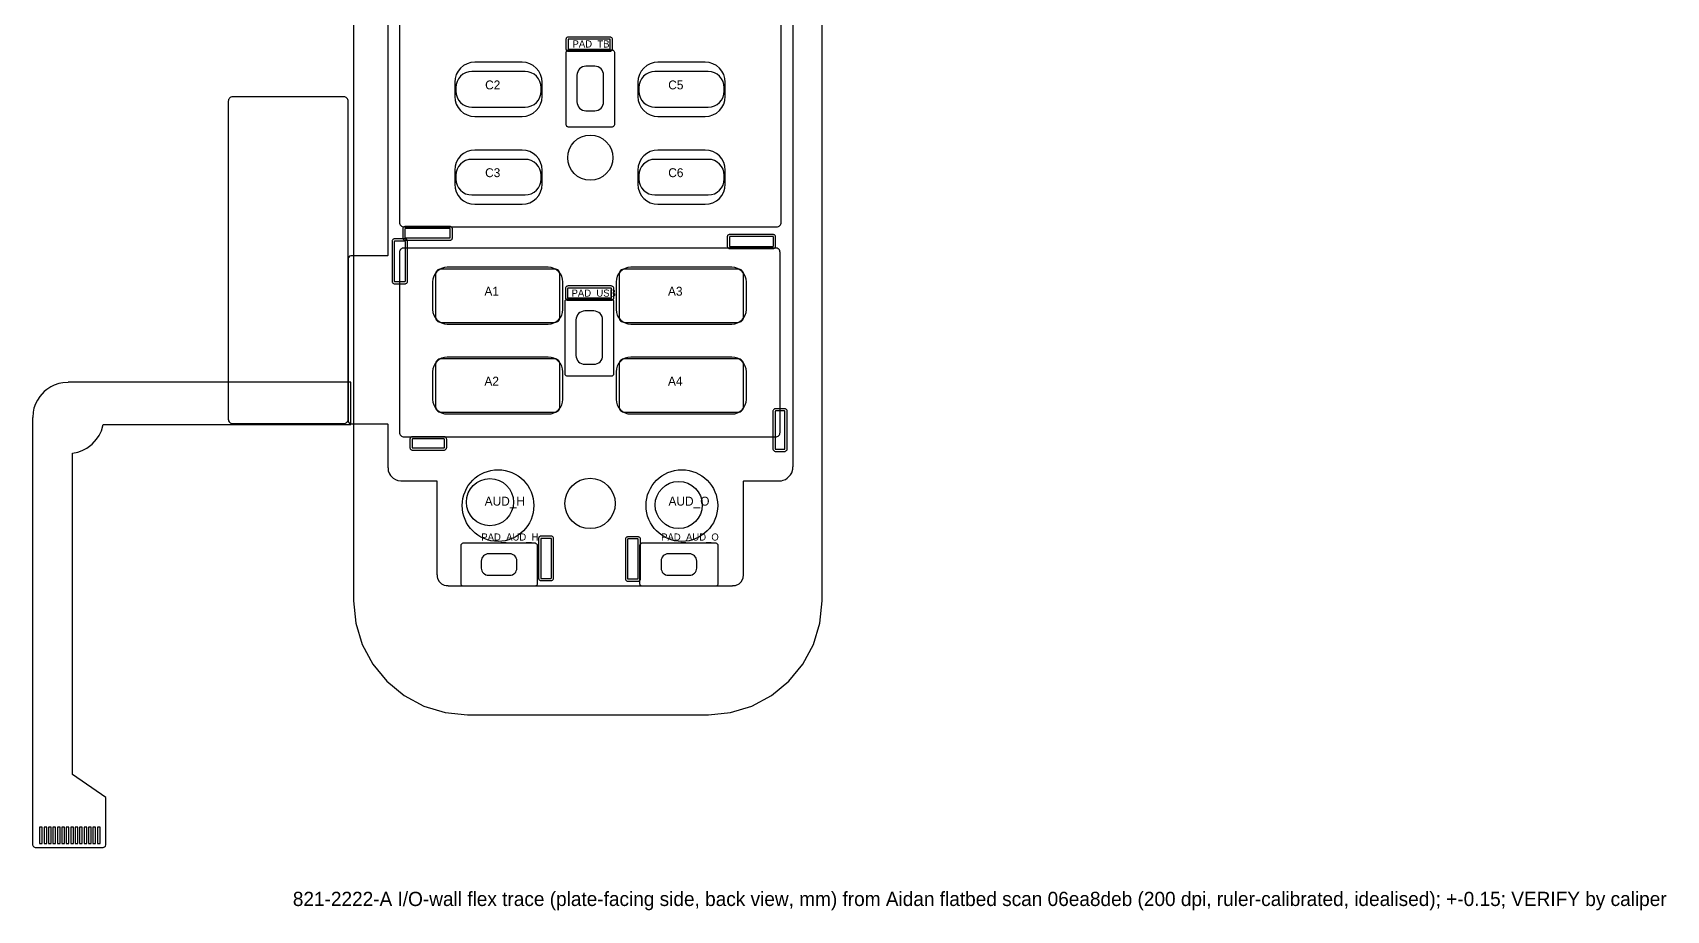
# Model space of a CAD drawing. Header units: metres. Extents: x -9 to 175, y -26 to 159.
# Drawn here: x -9.3 to 174.5, y -26.5 to 72.2 of the extents above; entities that cross this region are included whole.
import ezdxf

# ---------------------------------------------------------------- set-up
doc = ezdxf.new("R2010")
doc.units = ezdxf.units.M
for name, color, linetype in [('FLEX_CONTACTS', 40, 'Continuous'), ('FLEX_CUTOUTS', 30, 'Continuous'), ('FLEX_HOLES', 30, 'Continuous'), ('FLEX_LEDS', 2, 'Continuous'), ('FLEX_LIGHT_PADS', 5, 'Continuous'), ('FLEX_OUTLINE', 30, 'Continuous'), ('FLEX_SILVER_FRAMES', 9, 'Continuous'), ('FLEX_TAIL', 8, 'Continuous'), ('IGNORED_BLACK_TAB', 251, 'Continuous'), ('NOTES', 7, 'Continuous'), ('REF_LED_POCKETS', 1, 'Continuous'), ('REF_LIGHT_WINDOWS', 2, 'Continuous'), ('REF_PLATE_OPENINGS', 7, 'Continuous'), ('REF_PLATE_OUTLINE', 7, 'Continuous')]:
    doc.layers.add(name, color=color, linetype=linetype)

msp = doc.modelspace()

# ---------------------------------------------------------------- linework, layer by layer
at = {"layer": 'FLEX_CONTACTS'}
for points in [[(-8.49, -18.95), (-8.19, -18.95), (-8.19, -17.15), (-8.49, -17.15)], [(-7.99, -18.95), (-7.69, -18.95), (-7.69, -17.15), (-7.99, -17.15)], [(-7.49, -18.95), (-7.19, -18.95), (-7.19, -17.15), (-7.49, -17.15)], [(-6.99, -18.95), (-6.69, -18.95), (-6.69, -17.15), (-6.99, -17.15)], [(-6.49, -18.95), (-6.19, -18.95), (-6.19, -17.15), (-6.49, -17.15)], [(-5.99, -18.95), (-5.69, -18.95), (-5.69, -17.15), (-5.99, -17.15)], [(-5.49, -18.95), (-5.19, -18.95), (-5.19, -17.15), (-5.49, -17.15)], [(-4.99, -18.95), (-4.69, -18.95), (-4.69, -17.15), (-4.99, -17.15)], [(-4.49, -18.95), (-4.19, -18.95), (-4.19, -17.15), (-4.49, -17.15)], [(-3.99, -18.95), (-3.69, -18.95), (-3.69, -17.15), (-3.99, -17.15)], [(-3.49, -18.95), (-3.19, -18.95), (-3.19, -17.15), (-3.49, -17.15)], [(-2.99, -18.95), (-2.69, -18.95), (-2.69, -17.15), (-2.99, -17.15)], [(-2.49, -18.95), (-2.19, -18.95), (-2.19, -17.15), (-2.49, -17.15)], [(-1.99, -18.95), (-1.69, -18.95), (-1.69, -17.15), (-1.99, -17.15)]]:
    msp.add_lwpolyline(points, close=True, dxfattribs=at)
at = {"layer": 'FLEX_CUTOUTS'}
for points in [[(48.05, 66.64), (48, 67.08), (47.87, 67.5), (47.67, 67.89), (47.39, 68.23), (47.05, 68.51), (46.66, 68.72), (46.23, 68.85), (45.8, 68.89), (40.47, 68.89), (40.03, 68.85), (39.6, 68.72), (39.21, 68.51), (38.87, 68.23), (38.59, 67.89), (38.39, 67.5), (38.26, 67.08), (38.22, 66.64), (38.22, 65.04), (38.26, 64.6), (38.39, 64.18), (38.59, 63.79), (38.87, 63.45), (39.21, 63.17), (39.6, 62.96), (40.03, 62.83), (40.47, 62.79), (45.8, 62.79), (46.23, 62.83), (46.66, 62.96), (47.05, 63.17), (47.39, 63.45), (47.67, 63.79), (47.87, 64.18), (48, 64.6), (48.05, 65.04)], [(68.64, 66.64), (68.6, 67.08), (68.47, 67.5), (68.27, 67.89), (67.99, 68.23), (67.65, 68.51), (67.26, 68.72), (66.83, 68.85), (66.39, 68.89), (61.06, 68.89), (60.63, 68.85), (60.2, 68.72), (59.81, 68.51), (59.47, 68.23), (59.19, 67.89), (58.99, 67.5), (58.86, 67.08), (58.81, 66.64), (58.81, 65.04), (58.86, 64.6), (58.99, 64.18), (59.19, 63.79), (59.47, 63.45), (59.81, 63.17), (60.2, 62.96), (60.63, 62.83), (61.06, 62.79), (66.39, 62.79), (66.83, 62.83), (67.26, 62.96), (67.65, 63.17), (67.99, 63.45), (68.27, 63.79), (68.47, 64.18), (68.6, 64.6), (68.64, 65.04)], [(48.05, 56.77), (48, 57.21), (47.87, 57.63), (47.67, 58.02), (47.39, 58.36), (47.05, 58.64), (46.66, 58.85), (46.23, 58.98), (45.8, 59.02), (40.47, 59.02), (40.03, 58.98), (39.6, 58.85), (39.21, 58.64), (38.87, 58.36), (38.59, 58.02), (38.39, 57.63), (38.26, 57.21), (38.22, 56.77), (38.22, 55.17), (38.26, 54.73), (38.39, 54.31), (38.59, 53.92), (38.87, 53.58), (39.21, 53.3), (39.6, 53.09), (40.03, 52.97), (40.47, 52.92), (45.8, 52.92), (46.23, 52.97), (46.66, 53.09), (47.05, 53.3), (47.39, 53.58), (47.67, 53.92), (47.87, 54.31), (48, 54.73), (48.05, 55.17)], [(68.64, 56.77), (68.6, 57.21), (68.47, 57.63), (68.27, 58.02), (67.99, 58.36), (67.65, 58.64), (67.26, 58.85), (66.83, 58.98), (66.39, 59.02), (61.06, 59.02), (60.63, 58.98), (60.2, 58.85), (59.81, 58.64), (59.47, 58.36), (59.19, 58.02), (58.99, 57.63), (58.86, 57.21), (58.81, 56.77), (58.81, 55.17), (58.86, 54.73), (58.99, 54.31), (59.19, 53.92), (59.47, 53.58), (59.81, 53.3), (60.2, 53.09), (60.63, 52.97), (61.06, 52.92), (66.39, 52.92), (66.83, 52.97), (67.26, 53.09), (67.65, 53.3), (67.99, 53.58), (68.27, 53.92), (68.47, 54.31), (68.6, 54.73), (68.64, 55.17)], [(50.38, 44.19), (50.35, 44.51), (50.26, 44.82), (50.11, 45.1), (49.9, 45.35), (49.66, 45.56), (49.37, 45.71), (49.06, 45.8), (48.74, 45.83), (37.37, 45.83), (37.05, 45.8), (36.74, 45.71), (36.45, 45.56), (36.21, 45.35), (36, 45.1), (35.85, 44.82), (35.76, 44.51), (35.72, 44.19), (35.72, 41.08), (35.76, 40.76), (35.85, 40.46), (36, 40.17), (36.21, 39.92), (36.45, 39.72), (36.74, 39.57), (37.05, 39.47), (37.37, 39.44), (48.74, 39.44), (49.06, 39.47), (49.37, 39.57), (49.66, 39.72), (49.9, 39.92), (50.11, 40.17), (50.26, 40.46), (50.35, 40.76), (50.38, 41.08)], [(71.03, 44.19), (71, 44.51), (70.9, 44.82), (70.75, 45.1), (70.55, 45.35), (70.3, 45.56), (70.01, 45.71), (69.71, 45.8), (69.39, 45.83), (58.01, 45.83), (57.69, 45.8), (57.38, 45.71), (57.1, 45.56), (56.85, 45.35), (56.64, 45.1), (56.49, 44.82), (56.4, 44.51), (56.37, 44.19), (56.37, 41.08), (56.4, 40.76), (56.49, 40.46), (56.64, 40.17), (56.85, 39.92), (57.1, 39.72), (57.38, 39.57), (57.69, 39.47), (58.01, 39.44), (69.39, 39.44), (69.71, 39.47), (70.01, 39.57), (70.3, 39.72), (70.55, 39.92), (70.75, 40.17), (70.9, 40.46), (71, 40.76), (71.03, 41.08)], [(50.38, 34.09), (50.35, 34.41), (50.26, 34.72), (50.11, 35), (49.9, 35.25), (49.66, 35.45), (49.37, 35.61), (49.06, 35.7), (48.74, 35.73), (37.37, 35.73), (37.05, 35.7), (36.74, 35.61), (36.45, 35.45), (36.21, 35.25), (36, 35), (35.85, 34.72), (35.76, 34.41), (35.72, 34.09), (35.72, 30.98), (35.76, 30.66), (35.85, 30.35), (36, 30.07), (36.21, 29.82), (36.45, 29.62), (36.74, 29.46), (37.05, 29.37), (37.37, 29.34), (48.74, 29.34), (49.06, 29.37), (49.37, 29.46), (49.66, 29.62), (49.9, 29.82), (50.11, 30.07), (50.26, 30.35), (50.35, 30.66), (50.38, 30.98)], [(71.03, 34.09), (71, 34.41), (70.9, 34.72), (70.75, 35), (70.55, 35.25), (70.3, 35.45), (70.01, 35.61), (69.71, 35.7), (69.39, 35.73), (58.01, 35.73), (57.69, 35.7), (57.38, 35.61), (57.1, 35.45), (56.85, 35.25), (56.64, 35), (56.49, 34.72), (56.4, 34.41), (56.37, 34.09), (56.37, 30.98), (56.4, 30.66), (56.49, 30.35), (56.64, 30.07), (56.85, 29.82), (57.1, 29.62), (57.38, 29.46), (57.69, 29.37), (58.01, 29.34), (69.39, 29.34), (69.71, 29.37), (70.01, 29.46), (70.3, 29.62), (70.55, 29.82), (70.75, 30.07), (70.9, 30.35), (71, 30.66), (71.03, 30.98)]]:
    msp.add_lwpolyline(points, close=True, dxfattribs=at)
for centre in [(43.08, 19.03), (63.76, 19.03)]:
    msp.add_circle(centre, 4.03, dxfattribs=at)
at = {"layer": 'FLEX_HOLES'}
for centre, radius in [((53.46, 58.16), 2.54), ((53.44, 19.27), 2.83)]:
    msp.add_circle(centre, radius, dxfattribs=at)
at = {"layer": 'FLEX_LEDS'}
for points in [[(55.71, 71.43), (55.71, 71.44), (55.7, 71.45), (55.7, 71.45), (55.69, 71.46), (55.69, 71.47), (55.68, 71.47), (55.67, 71.48), (55.66, 71.48), (51.01, 71.48), (51, 71.48), (50.99, 71.47), (50.98, 71.47), (50.97, 71.46), (50.97, 71.45), (50.96, 71.45), (50.96, 71.44), (50.96, 71.43), (50.96, 70.43), (50.96, 70.42), (50.96, 70.41), (50.97, 70.4), (50.97, 70.39), (50.98, 70.38), (50.99, 70.38), (51, 70.38), (51.01, 70.38), (55.66, 70.38), (55.67, 70.38), (55.68, 70.38), (55.69, 70.38), (55.69, 70.39), (55.7, 70.4), (55.7, 70.41), (55.71, 70.42), (55.71, 70.43)], [(37.71, 50.13), (37.71, 50.14), (37.7, 50.15), (37.7, 50.15), (37.69, 50.16), (37.69, 50.17), (37.68, 50.17), (37.67, 50.18), (37.66, 50.18), (32.66, 50.18), (32.65, 50.18), (32.64, 50.17), (32.63, 50.17), (32.62, 50.16), (32.62, 50.15), (32.61, 50.15), (32.61, 50.14), (32.61, 50.13), (32.61, 49.18), (32.61, 49.17), (32.61, 49.16), (32.62, 49.15), (32.62, 49.14), (32.63, 49.13), (32.64, 49.13), (32.65, 49.13), (32.66, 49.13), (37.66, 49.13), (37.67, 49.13), (37.68, 49.13), (37.69, 49.13), (37.69, 49.14), (37.7, 49.15), (37.7, 49.16), (37.71, 49.17), (37.71, 49.18)], [(32.66, 48.73), (32.66, 48.74), (32.65, 48.75), (32.65, 48.75), (32.64, 48.76), (32.64, 48.77), (32.63, 48.77), (32.62, 48.78), (32.61, 48.78), (31.46, 48.78), (31.45, 48.78), (31.44, 48.77), (31.43, 48.77), (31.42, 48.76), (31.42, 48.75), (31.41, 48.75), (31.41, 48.74), (31.41, 48.73), (31.41, 44.28), (31.41, 44.27), (31.41, 44.26), (31.42, 44.25), (31.42, 44.24), (31.43, 44.23), (31.44, 44.23), (31.45, 44.23), (31.46, 44.23), (32.61, 44.23), (32.62, 44.23), (32.63, 44.23), (32.64, 44.23), (32.64, 44.24), (32.65, 44.25), (32.65, 44.26), (32.66, 44.27), (32.66, 44.28)], [(74.06, 49.23), (74.06, 49.24), (74.05, 49.25), (74.05, 49.25), (74.04, 49.26), (74.04, 49.27), (74.03, 49.27), (74.02, 49.28), (74.01, 49.28), (69.16, 49.28), (69.15, 49.28), (69.14, 49.27), (69.13, 49.27), (69.12, 49.26), (69.12, 49.25), (69.11, 49.25), (69.11, 49.24), (69.11, 49.23), (69.11, 48.23), (69.11, 48.22), (69.11, 48.21), (69.12, 48.2), (69.12, 48.19), (69.13, 48.18), (69.14, 48.18), (69.15, 48.18), (69.16, 48.18), (74.01, 48.18), (74.02, 48.18), (74.03, 48.18), (74.04, 48.18), (74.04, 48.19), (74.05, 48.2), (74.05, 48.21), (74.06, 48.22), (74.06, 48.23)], [(55.86, 43.43), (55.86, 43.44), (55.85, 43.45), (55.85, 43.45), (55.84, 43.46), (55.84, 43.47), (55.83, 43.47), (55.82, 43.48), (55.81, 43.48), (50.96, 43.48), (50.95, 43.48), (50.94, 43.47), (50.93, 43.47), (50.92, 43.46), (50.92, 43.45), (50.91, 43.45), (50.91, 43.44), (50.91, 43.43), (50.91, 42.43), (50.91, 42.42), (50.91, 42.41), (50.92, 42.4), (50.92, 42.39), (50.93, 42.38), (50.94, 42.38), (50.95, 42.38), (50.96, 42.38), (55.81, 42.38), (55.82, 42.38), (55.83, 42.38), (55.84, 42.38), (55.84, 42.39), (55.85, 42.4), (55.85, 42.41), (55.86, 42.42), (55.86, 42.43)], [(75.36, 29.63), (75.36, 29.64), (75.35, 29.65), (75.35, 29.65), (75.34, 29.66), (75.34, 29.67), (75.33, 29.67), (75.32, 29.68), (75.31, 29.68), (74.31, 29.68), (74.3, 29.68), (74.29, 29.67), (74.28, 29.67), (74.27, 29.66), (74.27, 29.65), (74.26, 29.65), (74.26, 29.64), (74.26, 29.63), (74.26, 25.43), (74.26, 25.42), (74.26, 25.41), (74.27, 25.4), (74.27, 25.39), (74.28, 25.38), (74.29, 25.38), (74.3, 25.38), (74.31, 25.38), (75.31, 25.38), (75.32, 25.38), (75.33, 25.38), (75.34, 25.38), (75.34, 25.39), (75.35, 25.4), (75.35, 25.41), (75.36, 25.42), (75.36, 25.43)], [(37.06, 26.48), (37.06, 26.49), (37.05, 26.5), (37.05, 26.5), (37.04, 26.51), (37.04, 26.52), (37.03, 26.52), (37.02, 26.53), (37.01, 26.53), (33.46, 26.53), (33.45, 26.53), (33.44, 26.52), (33.43, 26.52), (33.42, 26.51), (33.42, 26.5), (33.41, 26.5), (33.41, 26.49), (33.41, 26.48), (33.41, 25.58), (33.41, 25.57), (33.41, 25.56), (33.42, 25.55), (33.42, 25.54), (33.43, 25.53), (33.44, 25.53), (33.45, 25.53), (33.46, 25.53), (37.01, 25.53), (37.02, 25.53), (37.03, 25.53), (37.04, 25.53), (37.04, 25.54), (37.05, 25.55), (37.05, 25.56), (37.06, 25.57), (37.06, 25.58)], [(49.08, 15.3), (49.08, 15.31), (49.08, 15.32), (49.07, 15.33), (49.07, 15.34), (49.06, 15.34), (49.05, 15.35), (49.04, 15.35), (49.03, 15.35), (47.93, 15.35), (47.92, 15.35), (47.91, 15.35), (47.91, 15.34), (47.9, 15.34), (47.89, 15.33), (47.89, 15.32), (47.88, 15.31), (47.88, 15.3), (47.88, 10.9), (47.88, 10.89), (47.89, 10.88), (47.89, 10.87), (47.9, 10.87), (47.91, 10.86), (47.91, 10.85), (47.92, 10.85), (47.93, 10.85), (49.03, 10.85), (49.04, 10.85), (49.05, 10.85), (49.06, 10.86), (49.07, 10.87), (49.07, 10.87), (49.08, 10.88), (49.08, 10.89), (49.08, 10.9)], [(58.86, 15.23), (58.86, 15.24), (58.85, 15.25), (58.85, 15.25), (58.84, 15.26), (58.84, 15.27), (58.83, 15.27), (58.82, 15.28), (58.81, 15.28), (57.71, 15.28), (57.7, 15.28), (57.69, 15.27), (57.68, 15.27), (57.67, 15.26), (57.67, 15.25), (57.66, 15.25), (57.66, 15.24), (57.66, 15.23), (57.66, 10.83), (57.66, 10.82), (57.66, 10.81), (57.67, 10.8), (57.67, 10.79), (57.68, 10.78), (57.69, 10.78), (57.7, 10.78), (57.71, 10.78), (58.81, 10.78), (58.82, 10.78), (58.83, 10.78), (58.84, 10.78), (58.84, 10.79), (58.85, 10.8), (58.85, 10.81), (58.86, 10.82), (58.86, 10.83)]]:
    msp.add_lwpolyline(points, close=True, dxfattribs=at)
at = {"layer": 'FLEX_LIGHT_PADS'}
for points in [[(56.21, 69.95), (56.21, 70), (56.19, 70.06), (56.16, 70.11), (56.12, 70.16), (56.08, 70.2), (56.03, 70.22), (55.97, 70.24), (55.91, 70.25), (51.01, 70.25), (50.95, 70.24), (50.9, 70.22), (50.84, 70.2), (50.8, 70.16), (50.76, 70.11), (50.73, 70.06), (50.72, 70), (50.71, 69.95), (50.71, 61.94), (50.72, 61.88), (50.73, 61.82), (50.76, 61.77), (50.8, 61.72), (50.84, 61.69), (50.9, 61.66), (50.95, 61.64), (51.01, 61.64), (55.91, 61.64), (55.97, 61.64), (56.03, 61.66), (56.08, 61.69), (56.12, 61.72), (56.16, 61.77), (56.19, 61.82), (56.21, 61.88), (56.21, 61.94)], [(56.12, 41.94), (56.12, 41.99), (56.1, 42.05), (56.07, 42.1), (56.04, 42.15), (55.99, 42.18), (55.94, 42.21), (55.88, 42.23), (55.83, 42.23), (50.88, 42.23), (50.83, 42.23), (50.77, 42.21), (50.72, 42.18), (50.67, 42.15), (50.64, 42.1), (50.61, 42.05), (50.59, 41.99), (50.58, 41.94), (50.58, 33.91), (50.59, 33.85), (50.61, 33.79), (50.64, 33.74), (50.67, 33.69), (50.72, 33.66), (50.77, 33.63), (50.83, 33.61), (50.88, 33.61), (55.83, 33.61), (55.88, 33.61), (55.94, 33.63), (55.99, 33.66), (56.04, 33.69), (56.07, 33.74), (56.1, 33.79), (56.12, 33.85), (56.12, 33.91)], [(47.53, 14.5), (47.52, 14.56), (47.51, 14.62), (47.48, 14.67), (47.44, 14.71), (47.39, 14.75), (47.34, 14.78), (47.29, 14.8), (47.23, 14.8), (39.18, 14.8), (39.12, 14.8), (39.06, 14.78), (39.01, 14.75), (38.97, 14.71), (38.93, 14.67), (38.9, 14.62), (38.88, 14.56), (38.88, 14.5), (38.88, 10.3), (38.88, 10.24), (38.9, 10.19), (38.93, 10.13), (38.97, 10.09), (39.01, 10.05), (39.06, 10.02), (39.12, 10.01), (39.18, 10), (47.23, 10), (47.29, 10.01), (47.34, 10.02), (47.39, 10.05), (47.44, 10.09), (47.48, 10.13), (47.51, 10.19), (47.52, 10.24), (47.53, 10.3)], [(67.86, 14.5), (67.86, 14.56), (67.84, 14.62), (67.81, 14.67), (67.78, 14.71), (67.73, 14.75), (67.68, 14.78), (67.62, 14.8), (67.56, 14.8), (59.29, 14.8), (59.23, 14.8), (59.18, 14.78), (59.13, 14.75), (59.08, 14.71), (59.04, 14.67), (59.02, 14.62), (59, 14.56), (58.99, 14.5), (58.99, 10.3), (59, 10.24), (59.02, 10.19), (59.04, 10.13), (59.08, 10.09), (59.13, 10.05), (59.18, 10.02), (59.23, 10.01), (59.29, 10), (67.56, 10), (67.62, 10.01), (67.68, 10.02), (67.73, 10.05), (67.78, 10.09), (67.81, 10.13), (67.84, 10.19), (67.86, 10.24), (67.86, 10.3)]]:
    msp.add_lwpolyline(points, close=True, dxfattribs=at)
at = {"layer": 'FLEX_OUTLINE'}
msp.add_lwpolyline([(30.68, 99.95), (30.68, 47.15), (30.66, 47.13), (26.53, 47.13), (26.38, 47.08), (26.28, 46.98), (26.23, 46.83), (26.23, 28.53), (26.26, 28.43), (26.38, 28.28), (26.53, 28.23), (30.66, 28.23), (30.68, 28.2), (30.68, 23.3), (30.71, 23.28), (30.73, 22.93), (30.86, 22.6), (30.98, 22.4), (31.28, 22.1), (31.53, 21.95), (31.81, 21.85), (32.16, 21.83), (32.18, 21.8), (36.18, 21.8), (36.21, 21.78), (36.21, 11.25), (36.23, 11.23), (36.23, 11.03), (36.28, 10.83), (36.46, 10.5), (36.71, 10.25), (37.03, 10.08), (37.23, 10.03), (37.43, 10.03), (37.46, 10), (69.46, 10), (69.48, 10.03), (69.81, 10.05), (70.21, 10.25), (70.46, 10.5), (70.66, 10.9), (70.68, 11.23), (70.71, 11.25), (70.71, 21.78), (70.73, 21.8), (74.68, 21.8), (74.71, 21.83), (74.96, 21.83), (75.16, 21.88), (75.41, 21.98), (75.61, 22.1), (75.98, 22.48), (76.13, 22.73), (76.26, 23.13), (76.26, 23.38), (76.28, 23.4), (76.28, 114.7)], dxfattribs=at)
at = {"layer": 'FLEX_SILVER_FRAMES'}
msp.add_lwpolyline([(31.98, 80.35), (31.98, 50.87), (31.99, 50.78), (32.02, 50.68), (32.07, 50.6), (32.13, 50.52), (32.21, 50.46), (32.29, 50.41), (32.39, 50.38), (32.48, 50.37), (74.43, 50.37), (74.53, 50.38), (74.63, 50.41), (74.71, 50.46), (74.79, 50.52), (74.85, 50.6), (74.9, 50.68), (74.92, 50.78), (74.93, 50.87), (74.93, 80.35)], dxfattribs=at)
msp.add_lwpolyline([(74.81, 47.5), (74.8, 47.6), (74.77, 47.7), (74.73, 47.78), (74.67, 47.86), (74.59, 47.92), (74.5, 47.97), (74.41, 47.99), (74.31, 48), (32.5, 48), (32.41, 47.99), (32.31, 47.97), (32.23, 47.92), (32.15, 47.86), (32.09, 47.78), (32.04, 47.7), (32.01, 47.6), (32, 47.5), (32, 27.25), (32.01, 27.16), (32.04, 27.06), (32.09, 26.98), (32.15, 26.9), (32.23, 26.84), (32.31, 26.79), (32.41, 26.76), (32.5, 26.75), (74.31, 26.75), (74.41, 26.76), (74.5, 26.79), (74.59, 26.84), (74.67, 26.9), (74.73, 26.98), (74.77, 27.06), (74.8, 27.16), (74.81, 27.25)], close=True, dxfattribs=at)
at = {"layer": 'FLEX_TAIL'}
msp.add_lwpolyline([(-5.27, 32.9), (-5.29, 32.88), (-5.89, 32.85), (-6.34, 32.75), (-6.84, 32.58), (-7.24, 32.38), (-7.67, 32.1), (-7.97, 31.85), (-8.47, 31.3), (-8.74, 30.88), (-8.94, 30.48), (-9.12, 29.98), (-9.22, 29.53), (-9.24, 28.93), (-9.27, 28.9), (-9.27, -19.1), (-9.22, -19.25), (-9.12, -19.35), (-8.97, -19.4), (-1.32, -19.4), (-1.17, -19.35), (-1.07, -19.25), (-1.02, -19.1), (-1.02, -13.8), (-4.77, -11.2), (-4.77, 24.93), (-4.19, 25.05), (-3.69, 25.23), (-3.17, 25.5), (-2.57, 25.95), (-2.07, 26.5), (-1.79, 26.93), (-1.54, 27.45), (-1.34, 28.15), (26.53, 28.15), (26.53, 32.9)], close=True, dxfattribs=at)
at = {"layer": 'IGNORED_BLACK_TAB'}
msp.add_lwpolyline([(26.24, 64.5), (26.23, 64.6), (26.2, 64.69), (26.15, 64.78), (26.09, 64.85), (26.01, 64.92), (25.93, 64.96), (25.83, 64.99), (25.74, 65), (13.24, 65), (13.14, 64.99), (13.04, 64.96), (12.96, 64.92), (12.88, 64.85), (12.82, 64.78), (12.77, 64.69), (12.75, 64.6), (12.74, 64.5), (12.74, 28.75), (12.75, 28.65), (12.77, 28.56), (12.82, 28.47), (12.88, 28.4), (12.96, 28.33), (13.04, 28.29), (13.14, 28.26), (13.24, 28.25), (25.74, 28.25), (25.83, 28.26), (25.93, 28.29), (26.01, 28.33), (26.09, 28.4), (26.15, 28.47), (26.2, 28.56), (26.23, 28.65), (26.24, 28.75)], close=True, dxfattribs=at)
at = {"layer": 'REF_LED_POCKETS'}
for points in [[(55.96, 71.43), (55.95, 71.48), (55.94, 71.54), (55.91, 71.59), (55.87, 71.64), (55.82, 71.68), (55.77, 71.7), (55.72, 71.72), (55.66, 71.73), (51.01, 71.73), (50.95, 71.72), (50.89, 71.7), (50.84, 71.68), (50.8, 71.64), (50.76, 71.59), (50.73, 71.54), (50.71, 71.48), (50.71, 71.43), (50.71, 70.43), (50.71, 70.37), (50.73, 70.31), (50.76, 70.26), (50.8, 70.21), (50.84, 70.18), (50.89, 70.15), (50.95, 70.13), (51.01, 70.13), (55.66, 70.13), (55.72, 70.13), (55.77, 70.15), (55.82, 70.18), (55.87, 70.21), (55.91, 70.26), (55.94, 70.31), (55.95, 70.37), (55.96, 70.43)], [(37.96, 50.13), (37.95, 50.18), (37.94, 50.24), (37.91, 50.29), (37.87, 50.34), (37.82, 50.38), (37.77, 50.4), (37.72, 50.42), (37.66, 50.43), (32.66, 50.43), (32.6, 50.42), (32.54, 50.4), (32.49, 50.38), (32.45, 50.34), (32.41, 50.29), (32.38, 50.24), (32.36, 50.18), (32.36, 50.13), (32.36, 49.18), (32.36, 49.12), (32.38, 49.06), (32.41, 49.01), (32.45, 48.96), (32.49, 48.93), (32.54, 48.9), (32.6, 48.88), (32.66, 48.88), (37.66, 48.88), (37.72, 48.88), (37.77, 48.9), (37.82, 48.93), (37.87, 48.96), (37.91, 49.01), (37.94, 49.06), (37.95, 49.12), (37.96, 49.18)], [(32.91, 48.73), (32.9, 48.78), (32.89, 48.84), (32.86, 48.89), (32.82, 48.94), (32.77, 48.98), (32.72, 49), (32.67, 49.02), (32.61, 49.03), (31.46, 49.03), (31.4, 49.02), (31.34, 49), (31.29, 48.98), (31.25, 48.94), (31.21, 48.89), (31.18, 48.84), (31.16, 48.78), (31.16, 48.73), (31.16, 44.28), (31.16, 44.22), (31.18, 44.16), (31.21, 44.11), (31.25, 44.06), (31.29, 44.03), (31.34, 44), (31.4, 43.98), (31.46, 43.98), (32.61, 43.98), (32.67, 43.98), (32.72, 44), (32.77, 44.03), (32.82, 44.06), (32.86, 44.11), (32.89, 44.16), (32.9, 44.22), (32.91, 44.28)], [(74.31, 49.23), (74.3, 49.28), (74.29, 49.34), (74.26, 49.39), (74.22, 49.44), (74.17, 49.48), (74.12, 49.5), (74.07, 49.52), (74.01, 49.53), (69.16, 49.53), (69.1, 49.52), (69.04, 49.5), (68.99, 49.48), (68.95, 49.44), (68.91, 49.39), (68.88, 49.34), (68.86, 49.28), (68.86, 49.23), (68.86, 48.23), (68.86, 48.17), (68.88, 48.11), (68.91, 48.06), (68.95, 48.01), (68.99, 47.98), (69.04, 47.95), (69.1, 47.93), (69.16, 47.93), (74.01, 47.93), (74.07, 47.93), (74.12, 47.95), (74.17, 47.98), (74.22, 48.01), (74.26, 48.06), (74.29, 48.11), (74.3, 48.17), (74.31, 48.23)], [(56.11, 43.43), (56.1, 43.48), (56.09, 43.54), (56.06, 43.59), (56.02, 43.64), (55.97, 43.68), (55.92, 43.7), (55.87, 43.72), (55.81, 43.73), (50.96, 43.73), (50.9, 43.72), (50.84, 43.7), (50.79, 43.68), (50.75, 43.64), (50.71, 43.59), (50.68, 43.54), (50.66, 43.48), (50.66, 43.43), (50.66, 42.43), (50.66, 42.37), (50.68, 42.31), (50.71, 42.26), (50.75, 42.21), (50.79, 42.18), (50.84, 42.15), (50.9, 42.13), (50.96, 42.13), (55.81, 42.13), (55.87, 42.13), (55.92, 42.15), (55.97, 42.18), (56.02, 42.21), (56.06, 42.26), (56.09, 42.31), (56.1, 42.37), (56.11, 42.43)], [(75.61, 29.63), (75.6, 29.68), (75.59, 29.74), (75.56, 29.79), (75.52, 29.84), (75.47, 29.88), (75.42, 29.9), (75.37, 29.92), (75.31, 29.93), (74.31, 29.93), (74.25, 29.92), (74.19, 29.9), (74.14, 29.88), (74.1, 29.84), (74.06, 29.79), (74.03, 29.74), (74.01, 29.68), (74.01, 29.63), (74.01, 25.43), (74.01, 25.37), (74.03, 25.31), (74.06, 25.26), (74.1, 25.21), (74.14, 25.18), (74.19, 25.15), (74.25, 25.13), (74.31, 25.13), (75.31, 25.13), (75.37, 25.13), (75.42, 25.15), (75.47, 25.18), (75.52, 25.21), (75.56, 25.26), (75.59, 25.31), (75.6, 25.37), (75.61, 25.43)], [(37.31, 26.48), (37.3, 26.53), (37.29, 26.59), (37.26, 26.64), (37.22, 26.69), (37.17, 26.73), (37.12, 26.75), (37.07, 26.77), (37.01, 26.78), (33.46, 26.78), (33.4, 26.77), (33.34, 26.75), (33.29, 26.73), (33.25, 26.69), (33.21, 26.64), (33.18, 26.59), (33.16, 26.53), (33.16, 26.48), (33.16, 25.58), (33.16, 25.52), (33.18, 25.46), (33.21, 25.41), (33.25, 25.36), (33.29, 25.33), (33.34, 25.3), (33.4, 25.28), (33.46, 25.28), (37.01, 25.28), (37.07, 25.28), (37.12, 25.3), (37.17, 25.33), (37.22, 25.36), (37.26, 25.41), (37.29, 25.46), (37.3, 25.52), (37.31, 25.58)], [(49.33, 15.3), (49.33, 15.36), (49.31, 15.42), (49.28, 15.47), (49.25, 15.51), (49.2, 15.55), (49.15, 15.58), (49.09, 15.6), (49.03, 15.6), (47.93, 15.6), (47.87, 15.6), (47.82, 15.58), (47.77, 15.55), (47.72, 15.51), (47.68, 15.47), (47.66, 15.42), (47.64, 15.36), (47.63, 15.3), (47.63, 10.9), (47.64, 10.84), (47.66, 10.79), (47.68, 10.73), (47.72, 10.69), (47.77, 10.65), (47.82, 10.62), (47.87, 10.61), (47.93, 10.6), (49.03, 10.6), (49.09, 10.61), (49.15, 10.62), (49.2, 10.65), (49.25, 10.69), (49.28, 10.73), (49.31, 10.79), (49.33, 10.84), (49.33, 10.9)], [(59.11, 15.23), (59.1, 15.28), (59.09, 15.34), (59.06, 15.39), (59.02, 15.44), (58.97, 15.48), (58.92, 15.5), (58.87, 15.52), (58.81, 15.53), (57.71, 15.53), (57.65, 15.52), (57.59, 15.5), (57.54, 15.48), (57.5, 15.44), (57.46, 15.39), (57.43, 15.34), (57.41, 15.28), (57.41, 15.23), (57.41, 10.83), (57.41, 10.77), (57.43, 10.71), (57.46, 10.66), (57.5, 10.61), (57.54, 10.58), (57.59, 10.55), (57.65, 10.53), (57.71, 10.53), (58.81, 10.53), (58.87, 10.53), (58.92, 10.55), (58.97, 10.58), (59.02, 10.61), (59.06, 10.66), (59.09, 10.71), (59.1, 10.77), (59.11, 10.83)]]:
    msp.add_lwpolyline(points, close=True, dxfattribs=at)
at = {"layer": 'REF_LIGHT_WINDOWS'}
for points in [[(54.96, 67.44), (54.94, 67.64), (54.88, 67.82), (54.79, 68), (54.67, 68.15), (54.52, 68.27), (54.34, 68.36), (54.16, 68.42), (53.96, 68.44), (52.96, 68.44), (52.77, 68.42), (52.58, 68.36), (52.41, 68.27), (52.25, 68.15), (52.13, 68), (52.04, 67.82), (51.98, 67.64), (51.96, 67.44), (51.96, 64.44), (51.98, 64.25), (52.04, 64.06), (52.13, 63.89), (52.25, 63.73), (52.41, 63.61), (52.58, 63.52), (52.77, 63.46), (52.96, 63.44), (53.96, 63.44), (54.16, 63.46), (54.34, 63.52), (54.52, 63.61), (54.67, 63.73), (54.79, 63.89), (54.88, 64.06), (54.94, 64.25), (54.96, 64.44)], [(54.85, 39.92), (54.84, 40.12), (54.78, 40.3), (54.69, 40.48), (54.56, 40.63), (54.41, 40.75), (54.24, 40.84), (54.05, 40.9), (53.85, 40.92), (52.85, 40.92), (52.66, 40.9), (52.47, 40.84), (52.3, 40.75), (52.15, 40.63), (52.02, 40.48), (51.93, 40.3), (51.87, 40.12), (51.85, 39.92), (51.85, 35.92), (51.87, 35.72), (51.93, 35.54), (52.02, 35.36), (52.15, 35.21), (52.3, 35.09), (52.47, 35), (52.66, 34.94), (52.85, 34.92), (53.85, 34.92), (54.05, 34.94), (54.24, 35), (54.41, 35.09), (54.56, 35.21), (54.69, 35.36), (54.78, 35.54), (54.84, 35.72), (54.85, 35.92)], [(45.2, 12.8), (45.19, 12.96), (45.14, 13.11), (45.07, 13.25), (44.97, 13.37), (44.85, 13.47), (44.71, 13.54), (44.56, 13.59), (44.4, 13.6), (42, 13.6), (41.85, 13.59), (41.7, 13.54), (41.56, 13.47), (41.44, 13.37), (41.34, 13.25), (41.26, 13.11), (41.22, 12.96), (41.2, 12.8), (41.2, 12), (41.22, 11.84), (41.26, 11.69), (41.34, 11.56), (41.44, 11.44), (41.56, 11.34), (41.7, 11.26), (41.85, 11.22), (42, 11.2), (44.4, 11.2), (44.56, 11.22), (44.71, 11.26), (44.85, 11.34), (44.97, 11.44), (45.07, 11.56), (45.14, 11.69), (45.19, 11.84), (45.2, 12)], [(65.43, 12.8), (65.41, 12.96), (65.37, 13.11), (65.29, 13.25), (65.19, 13.37), (65.07, 13.47), (64.93, 13.54), (64.78, 13.59), (64.63, 13.6), (62.23, 13.6), (62.07, 13.59), (61.92, 13.54), (61.78, 13.47), (61.66, 13.37), (61.56, 13.25), (61.49, 13.11), (61.44, 12.96), (61.43, 12.8), (61.43, 12), (61.44, 11.84), (61.49, 11.69), (61.56, 11.56), (61.66, 11.44), (61.78, 11.34), (61.92, 11.26), (62.07, 11.22), (62.23, 11.2), (64.63, 11.2), (64.78, 11.22), (64.93, 11.26), (65.07, 11.34), (65.19, 11.44), (65.29, 11.56), (65.37, 11.69), (65.41, 11.84), (65.43, 12)]]:
    msp.add_lwpolyline(points, close=True, dxfattribs=at)
at = {"layer": 'REF_PLATE_OPENINGS'}
for points in [[(47.93, 66.04), (47.9, 66.39), (47.79, 66.73), (47.63, 67.04), (47.4, 67.31), (47.13, 67.54), (46.82, 67.7), (46.48, 67.81), (46.13, 67.84), (40.13, 67.84), (39.78, 67.81), (39.44, 67.7), (39.13, 67.54), (38.86, 67.31), (38.63, 67.04), (38.47, 66.73), (38.36, 66.39), (38.33, 66.04), (38.33, 65.64), (38.36, 65.29), (38.47, 64.95), (38.63, 64.64), (38.86, 64.37), (39.13, 64.14), (39.44, 63.98), (39.78, 63.87), (40.13, 63.84), (46.13, 63.84), (46.48, 63.87), (46.82, 63.98), (47.13, 64.14), (47.4, 64.37), (47.63, 64.64), (47.79, 64.95), (47.9, 65.29), (47.93, 65.64)], [(68.53, 66.04), (68.5, 66.39), (68.39, 66.73), (68.23, 67.04), (68, 67.31), (67.73, 67.54), (67.42, 67.7), (67.08, 67.81), (66.73, 67.84), (60.73, 67.84), (60.38, 67.81), (60.04, 67.7), (59.73, 67.54), (59.46, 67.31), (59.23, 67.04), (59.07, 66.73), (58.96, 66.39), (58.93, 66.04), (58.93, 65.64), (58.96, 65.29), (59.07, 64.95), (59.23, 64.64), (59.46, 64.37), (59.73, 64.14), (60.04, 63.98), (60.38, 63.87), (60.73, 63.84), (66.73, 63.84), (67.08, 63.87), (67.42, 63.98), (67.73, 64.14), (68, 64.37), (68.23, 64.64), (68.39, 64.95), (68.5, 65.29), (68.53, 65.64)], [(47.93, 56.17), (47.9, 56.52), (47.79, 56.86), (47.63, 57.17), (47.4, 57.44), (47.13, 57.67), (46.82, 57.83), (46.48, 57.94), (46.13, 57.97), (40.13, 57.97), (39.78, 57.94), (39.44, 57.83), (39.13, 57.67), (38.86, 57.44), (38.63, 57.17), (38.47, 56.86), (38.36, 56.52), (38.33, 56.17), (38.33, 55.77), (38.36, 55.42), (38.47, 55.08), (38.63, 54.77), (38.86, 54.5), (39.13, 54.28), (39.44, 54.11), (39.78, 54.01), (40.13, 53.97), (46.13, 53.97), (46.48, 54.01), (46.82, 54.11), (47.13, 54.28), (47.4, 54.5), (47.63, 54.77), (47.79, 55.08), (47.9, 55.42), (47.93, 55.77)], [(68.53, 56.17), (68.5, 56.52), (68.39, 56.86), (68.23, 57.17), (68, 57.44), (67.73, 57.67), (67.42, 57.83), (67.08, 57.94), (66.73, 57.97), (60.73, 57.97), (60.38, 57.94), (60.04, 57.83), (59.73, 57.67), (59.46, 57.44), (59.23, 57.17), (59.07, 56.86), (58.96, 56.52), (58.93, 56.17), (58.93, 55.77), (58.96, 55.42), (59.07, 55.08), (59.23, 54.77), (59.46, 54.5), (59.73, 54.28), (60.04, 54.11), (60.38, 54.01), (60.73, 53.97), (66.73, 53.97), (67.08, 54.01), (67.42, 54.11), (67.73, 54.28), (68, 54.5), (68.23, 54.77), (68.39, 55.08), (68.5, 55.42), (68.53, 55.77)], [(50.05, 45.04), (50.04, 45.16), (50.01, 45.27), (49.95, 45.37), (49.88, 45.46), (49.79, 45.54), (49.68, 45.59), (49.57, 45.63), (49.45, 45.64), (36.66, 45.64), (36.54, 45.63), (36.43, 45.59), (36.32, 45.54), (36.23, 45.46), (36.16, 45.37), (36.1, 45.27), (36.07, 45.16), (36.05, 45.04), (36.05, 40.24), (36.07, 40.12), (36.1, 40.01), (36.16, 39.9), (36.23, 39.81), (36.32, 39.74), (36.43, 39.68), (36.54, 39.65), (36.66, 39.64), (49.45, 39.64), (49.57, 39.65), (49.68, 39.68), (49.79, 39.74), (49.88, 39.81), (49.95, 39.9), (50.01, 40.01), (50.04, 40.12), (50.05, 40.24)], [(70.7, 45.04), (70.69, 45.16), (70.65, 45.27), (70.6, 45.37), (70.52, 45.46), (70.43, 45.54), (70.33, 45.59), (70.21, 45.63), (70.1, 45.64), (57.3, 45.64), (57.18, 45.63), (57.07, 45.59), (56.96, 45.54), (56.87, 45.46), (56.8, 45.37), (56.74, 45.27), (56.71, 45.16), (56.7, 45.04), (56.7, 40.24), (56.71, 40.12), (56.74, 40.01), (56.8, 39.9), (56.87, 39.81), (56.96, 39.74), (57.07, 39.68), (57.18, 39.65), (57.3, 39.64), (70.1, 39.64), (70.21, 39.65), (70.33, 39.68), (70.43, 39.74), (70.52, 39.81), (70.6, 39.9), (70.65, 40.01), (70.69, 40.12), (70.7, 40.24)], [(50.05, 34.93), (50.04, 35.05), (50.01, 35.16), (49.95, 35.27), (49.88, 35.36), (49.79, 35.43), (49.68, 35.49), (49.57, 35.52), (49.45, 35.53), (36.66, 35.53), (36.54, 35.52), (36.43, 35.49), (36.32, 35.43), (36.23, 35.36), (36.16, 35.27), (36.1, 35.16), (36.07, 35.05), (36.05, 34.93), (36.05, 30.13), (36.07, 30.02), (36.1, 29.91), (36.16, 29.8), (36.23, 29.71), (36.32, 29.64), (36.43, 29.58), (36.54, 29.55), (36.66, 29.53), (49.45, 29.53), (49.57, 29.55), (49.68, 29.58), (49.79, 29.64), (49.88, 29.71), (49.95, 29.8), (50.01, 29.91), (50.04, 30.02), (50.05, 30.13)], [(70.7, 34.93), (70.69, 35.05), (70.65, 35.16), (70.6, 35.27), (70.52, 35.36), (70.43, 35.43), (70.33, 35.49), (70.21, 35.52), (70.1, 35.53), (57.3, 35.53), (57.18, 35.52), (57.07, 35.49), (56.96, 35.43), (56.87, 35.36), (56.8, 35.27), (56.74, 35.16), (56.71, 35.05), (56.7, 34.93), (56.7, 30.13), (56.71, 30.02), (56.74, 29.91), (56.8, 29.8), (56.87, 29.71), (56.96, 29.64), (57.07, 29.58), (57.18, 29.55), (57.3, 29.53), (70.1, 29.53), (70.21, 29.55), (70.33, 29.58), (70.43, 29.64), (70.52, 29.71), (70.6, 29.8), (70.65, 29.91), (70.69, 30.02), (70.7, 30.13)]]:
    msp.add_lwpolyline(points, close=True, dxfattribs=at)
for centre in [(42.17, 19.42), (63.41, 19.1)]:
    msp.add_circle(centre, 2.65, dxfattribs=at)
at = {"layer": 'REF_PLATE_OUTLINE'}
msp.add_lwpolyline([(26.84, 145.82), (26.84, 8.32), (27.09, 5.82), (27.81, 3.42), (29, 1.21), (30.59, -0.73), (32.53, -2.32), (34.74, -3.51), (37.14, -4.23), (39.64, -4.48), (66.74, -4.48), (69.24, -4.23), (71.64, -3.51), (73.85, -2.32), (75.79, -0.73), (77.38, 1.21), (78.57, 3.42), (79.29, 5.82), (79.54, 8.32), (79.54, 145.82)], dxfattribs=at)

# ---------------------------------------------------------------- texts
at = {"layer": 'NOTES'}
for s, height, p in [('PAD_TB', 0.8, (51.46, 70.55)), ('C2', 1, (41.63, 65.84)), ('C5', 1, (62.23, 65.84)), ('C3', 1, (41.63, 55.97)), ('C6', 1, (62.23, 55.97)), ('A1', 1, (41.55, 42.64)), ('PAD_USB', 0.8, (51.35, 42.53)), ('A3', 1, (62.2, 42.64)), ('A2', 1, (41.55, 32.53)), ('A4', 1, (62.2, 32.53)), ('AUD_H', 1, (41.58, 19.03)), ('AUD_O', 1, (62.26, 19.03)), ('PAD_AUD_H', 0.8, (41.2, 15.1)), ('PAD_AUD_O', 0.8, (61.43, 15.1)), ('821-2222-A I/O-wall flex trace (plate-facing side, back view, mm) from Aidan flatbed scan 06ea8deb (200 dpi, ruler-calibrated, idealised); +-0.15; VERIFY by caliper', 1.6, (20, -26))]:
    msp.add_text(s, height=height, dxfattribs=at).set_placement(p)

doc.saveas('drawing.dxf')
